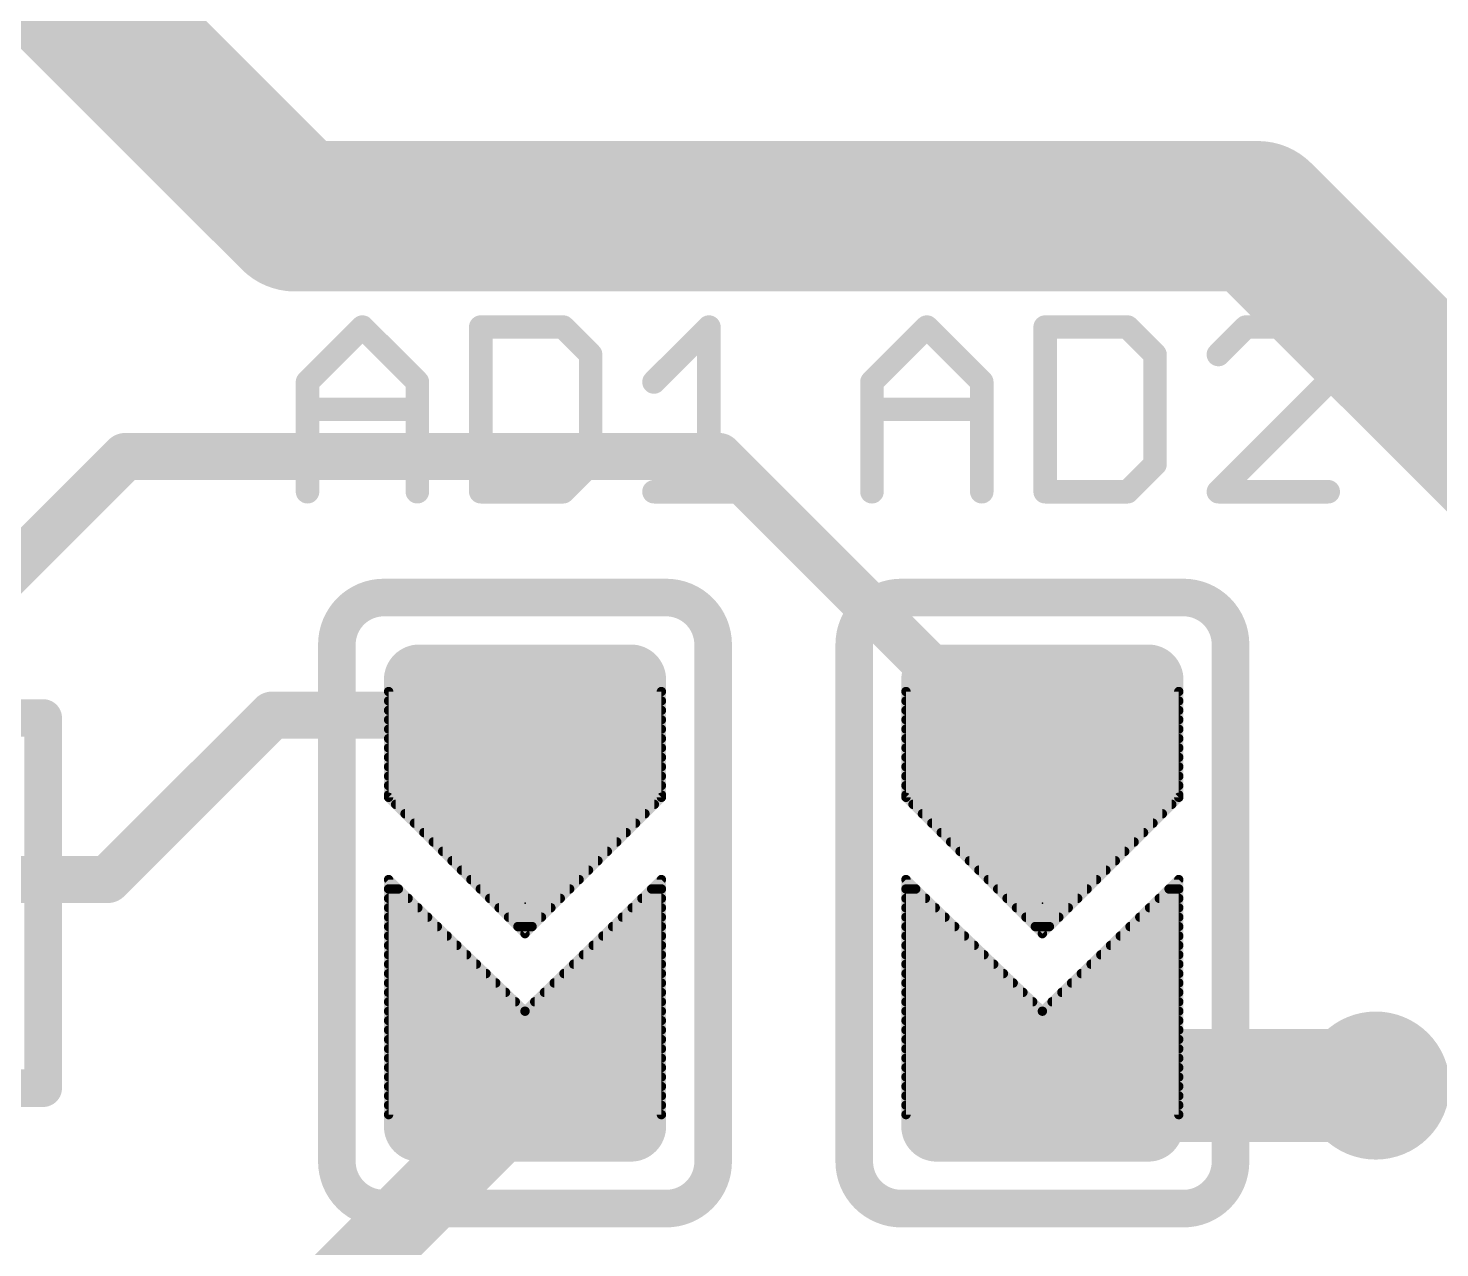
# Model space of a CAD drawing. Extents: x -21 to 68.1, y -13.1 to 62.4.
# Drawn here: x 36.91 to 44.53, y 5.38 to 11.97 of the extents above; entities that cross this region are included whole.
import ezdxf

# ---------------------------------------------------------------- set-up
doc = ezdxf.new("R2010")
doc.units = 0
for name, color, linetype in [('1', 12, 'CONTINUOUS'), ('18', 110, 'CONTINUOUS'), ('21', 53, 'CONTINUOUS'), ('23', 53, 'CONTINUOUS'), ('51', 253, 'CONTINUOUS')]:
    doc.layers.add(name, color=color, linetype=linetype)

# ---------------------------------------------------------------- blocks, each defined once
blk = doc.blocks.new('RECT121920X243840R50')
at = {"const_width": 0.1905}
blk.add_lwpolyline([(0.2858, -0.5715), (0.2858, 0.5715, 0.4142), (0.1905, 0.6668), (-0.1905, 0.6668, 0.4142), (-0.2858, 0.5715), (-0.2858, -0.5715, 0.4142), (-0.1905, -0.6668), (0.1905, -0.6668, 0.4142)], format="xyb", close=True, dxfattribs=at)
blk.add_solid([(-0.2159, -0.5969), (0.2159, -0.5969), (-0.2159, 0.5969), (0.2159, 0.5969)])
blk = doc.blocks.new('ROUNDV')
at = {"const_width": 0.5}
blk.add_lwpolyline([(0, -0.25, 1), (0, 0.25, 1), (0, -0.25)], format="xyb", dxfattribs=at)

msp = doc.modelspace()

# ---------------------------------------------------------------- linework, layer by layer
at = {"layer": '1'}
for points, const_width in [([(35.8, 13.5), (38.35, 10.95)], 0.8128), ([(38.35, 10.95), (43.55, 10.95)], 0.8128), ([(45.5, 9), (43.55, 10.95)], 0.8128), ([(36.29, 8.509), (37.433, 9.652)], 0.254), ([(37.433, 9.652), (40.64, 9.652)], 0.254), ([(40.64, 9.652), (42.037, 8.255)], 0.254), ([(38.8554, 7.8105), (38.8554, 8.382)], 0.0508), ([(38.8554, 8.382), (40.3286, 8.382)], 0.0508), ([(40.3286, 8.382), (40.3286, 7.8105)], 0.0508), ([(41.6494, 7.8105), (41.6494, 8.382)], 0.0508), ([(41.6494, 8.382), (43.1226, 8.382)], 0.0508), ([(43.1226, 8.382), (43.1226, 7.8105)], 0.0508), ([(37.338, 7.366), (38.227, 8.255)], 0.254), ([(38.227, 8.255), (39.592, 8.255)], 0.254), ([(38.8554, 8.3312), (40.3286, 8.3312)], 0.0508), ([(41.6494, 8.3312), (43.1226, 8.3312)], 0.0508), ([(42.037, 8.255), (42.386, 8.255)], 0.254), ([(38.8554, 8.2804), (40.3286, 8.2804)], 0.0508), ([(38.8554, 8.2296), (40.3286, 8.2296)], 0.0508), ([(41.6494, 8.2804), (43.1226, 8.2804)], 0.0508), ([(41.6494, 8.2296), (43.1226, 8.2296)], 0.0508), ([(38.8554, 8.1788), (40.3286, 8.1788)], 0.0508), ([(41.6494, 8.1788), (43.1226, 8.1788)], 0.0508), ([(38.8554, 8.128), (40.3286, 8.128)], 0.0508), ([(38.8554, 8.0772), (40.3286, 8.0772)], 0.0508), ([(41.6494, 8.128), (43.1226, 8.128)], 0.0508), ([(41.6494, 8.0772), (43.1226, 8.0772)], 0.0508), ([(38.8554, 8.0264), (40.3286, 8.0264)], 0.0508), ([(41.6494, 8.0264), (43.1226, 8.0264)], 0.0508), ([(38.8554, 7.9756), (40.3286, 7.9756)], 0.0508), ([(38.8554, 7.9248), (40.3286, 7.9248)], 0.0508), ([(41.6494, 7.9756), (43.1226, 7.9756)], 0.0508), ([(41.6494, 7.9248), (43.1226, 7.9248)], 0.0508), ([(38.8554, 7.874), (40.3286, 7.874)], 0.0508), ([(41.6494, 7.874), (43.1226, 7.874)], 0.0508), ([(38.8554, 7.8232), (40.3286, 7.8232)], 0.0508), ([(39.592, 7.0739), (38.8554, 7.8105)], 0.0508), ([(38.8935, 7.7724), (40.2905, 7.7724)], 0.0508), ([(40.3286, 7.8105), (39.592, 7.0739)], 0.0508), ([(41.6494, 7.8232), (43.1226, 7.8232)], 0.0508), ([(42.386, 7.0739), (41.6494, 7.8105)], 0.0508), ([(41.6875, 7.7724), (43.0845, 7.7724)], 0.0508), ([(43.1226, 7.8105), (42.386, 7.0739)], 0.0508), ([(38.9443, 7.7216), (40.2397, 7.7216)], 0.0508), ([(41.7383, 7.7216), (43.0337, 7.7216)], 0.0508), ([(38.9951, 7.6708), (40.1889, 7.6708)], 0.0508), ([(39.0459, 7.62), (40.1381, 7.62)], 0.0508), ([(41.7891, 7.6708), (42.9829, 7.6708)], 0.0508), ([(41.8399, 7.62), (42.9321, 7.62)], 0.0508), ([(39.0967, 7.5692), (40.0873, 7.5692)], 0.0508), ([(41.8907, 7.5692), (42.8813, 7.5692)], 0.0508), ([(35.655, 7.366), (37.338, 7.366)], 0.254), ([(39.1475, 7.5184), (40.0365, 7.5184)], 0.0508), ([(39.1983, 7.4676), (39.9857, 7.4676)], 0.0508), ([(41.9415, 7.5184), (42.8305, 7.5184)], 0.0508), ([(41.9923, 7.4676), (42.7797, 7.4676)], 0.0508), ([(39.2491, 7.4168), (39.9349, 7.4168)], 0.0508), ([(42.0431, 7.4168), (42.7289, 7.4168)], 0.0508), ([(39.592, 6.6548), (38.8554, 7.366)], 0.0508), ([(38.8554, 7.366), (38.8554, 6.096)], 0.0508), ([(38.8554, 7.3152), (38.908, 7.3152)], 0.0508), ([(39.2999, 7.366), (39.8841, 7.366)], 0.0508), ([(39.3507, 7.3152), (39.8333, 7.3152)], 0.0508), ([(40.3286, 7.366), (39.592, 6.6548)], 0.0508), ([(40.276, 7.3152), (40.3286, 7.3152)], 0.0508), ([(40.3286, 6.096), (40.3286, 7.366)], 0.0508), ([(42.386, 6.6548), (41.6494, 7.366)], 0.0508), ([(41.6494, 7.366), (41.6494, 6.096)], 0.0508), ([(41.6494, 7.3152), (41.702, 7.3152)], 0.0508), ([(42.0939, 7.366), (42.6781, 7.366)], 0.0508), ([(42.1447, 7.3152), (42.6273, 7.3152)], 0.0508), ([(43.1226, 7.366), (42.386, 6.6548)], 0.0508), ([(43.07, 7.3152), (43.1226, 7.3152)], 0.0508), ([(43.1226, 6.096), (43.1226, 7.366)], 0.0508), ([(38.8554, 7.2644), (38.9606, 7.2644)], 0.0508), ([(39.4015, 7.2644), (39.7825, 7.2644)], 0.0508), ([(40.2234, 7.2644), (40.3286, 7.2644)], 0.0508), ([(41.6494, 7.2644), (41.7546, 7.2644)], 0.0508), ([(42.1955, 7.2644), (42.5765, 7.2644)], 0.0508), ([(43.0174, 7.2644), (43.1226, 7.2644)], 0.0508), ([(38.8554, 7.2136), (39.0132, 7.2136)], 0.0508), ([(38.8554, 7.1628), (39.0659, 7.1628)], 0.0508), ([(39.4523, 7.2136), (39.7317, 7.2136)], 0.0508), ([(39.5031, 7.1628), (39.6809, 7.1628)], 0.0508), ([(40.1181, 7.1628), (40.3286, 7.1628)], 0.0508), ([(40.1708, 7.2136), (40.3286, 7.2136)], 0.0508), ([(41.6494, 7.2136), (41.8072, 7.2136)], 0.0508), ([(41.6494, 7.1628), (41.8599, 7.1628)], 0.0508), ([(42.2463, 7.2136), (42.5257, 7.2136)], 0.0508), ([(42.2971, 7.1628), (42.4749, 7.1628)], 0.0508), ([(42.9121, 7.1628), (43.1226, 7.1628)], 0.0508), ([(42.9648, 7.2136), (43.1226, 7.2136)], 0.0508), ([(38.8554, 7.112), (39.1185, 7.112)], 0.0508), ([(39.5539, 7.112), (39.6301, 7.112)], 0.0508), ([(40.0655, 7.112), (40.3286, 7.112)], 0.0508), ([(41.6494, 7.112), (41.9125, 7.112)], 0.0508), ([(42.3479, 7.112), (42.4241, 7.112)], 0.0508), ([(42.8595, 7.112), (43.1226, 7.112)], 0.0508), ([(38.8554, 7.0612), (39.1711, 7.0612)], 0.0508), ([(38.8554, 7.0104), (39.2237, 7.0104)], 0.0508), ([(39.9603, 7.0104), (40.3286, 7.0104)], 0.0508), ([(40.0129, 7.0612), (40.3286, 7.0612)], 0.0508), ([(41.6494, 7.0612), (41.9651, 7.0612)], 0.0508), ([(41.6494, 7.0104), (42.0177, 7.0104)], 0.0508), ([(42.7543, 7.0104), (43.1226, 7.0104)], 0.0508), ([(42.8069, 7.0612), (43.1226, 7.0612)], 0.0508), ([(38.8554, 6.9596), (39.2763, 6.9596)], 0.0508), ([(39.9077, 6.9596), (40.3286, 6.9596)], 0.0508), ([(41.6494, 6.9596), (42.0703, 6.9596)], 0.0508), ([(42.7017, 6.9596), (43.1226, 6.9596)], 0.0508), ([(38.8554, 6.9088), (39.3289, 6.9088)], 0.0508), ([(38.8554, 6.858), (39.3815, 6.858)], 0.0508), ([(39.8025, 6.858), (40.3286, 6.858)], 0.0508), ([(39.8551, 6.9088), (40.3286, 6.9088)], 0.0508), ([(41.6494, 6.9088), (42.1229, 6.9088)], 0.0508), ([(41.6494, 6.858), (42.1755, 6.858)], 0.0508), ([(42.5965, 6.858), (43.1226, 6.858)], 0.0508), ([(42.6491, 6.9088), (43.1226, 6.9088)], 0.0508), ([(38.8554, 6.8072), (39.4342, 6.8072)], 0.0508), ([(39.7498, 6.8072), (40.3286, 6.8072)], 0.0508), ([(41.6494, 6.8072), (42.2282, 6.8072)], 0.0508), ([(42.5438, 6.8072), (43.1226, 6.8072)], 0.0508), ([(38.8554, 6.7564), (39.4868, 6.7564)], 0.0508), ([(38.8554, 6.7056), (39.5394, 6.7056)], 0.0508), ([(39.6446, 6.7056), (40.3286, 6.7056)], 0.0508), ([(39.6972, 6.7564), (40.3286, 6.7564)], 0.0508), ([(41.6494, 6.7564), (42.2808, 6.7564)], 0.0508), ([(41.6494, 6.7056), (42.3334, 6.7056)], 0.0508), ([(42.4386, 6.7056), (43.1226, 6.7056)], 0.0508), ([(42.4912, 6.7564), (43.1226, 6.7564)], 0.0508), ([(38.8554, 6.6548), (39.592, 6.6548)], 0.0508), ([(39.592, 6.6548), (40.3286, 6.6548)], 0.0508), ([(41.6494, 6.6548), (42.386, 6.6548)], 0.0508), ([(42.386, 6.6548), (43.1226, 6.6548)], 0.0508), ([(38.8554, 6.604), (40.3286, 6.604)], 0.0508), ([(38.8554, 6.5532), (40.3286, 6.5532)], 0.0508), ([(41.6494, 6.604), (43.1226, 6.604)], 0.0508), ([(41.6494, 6.5532), (43.1226, 6.5532)], 0.0508), ([(42.416, 6.253), (42.386, 6.223)], 0.6096), ([(44.186, 6.253), (42.416, 6.253)], 0.6096), ([(38.8554, 6.5024), (40.3286, 6.5024)], 0.0508), ([(41.6494, 6.5024), (43.1226, 6.5024)], 0.0508), ([(38.8554, 6.4516), (40.3286, 6.4516)], 0.0508), ([(38.8554, 6.4008), (40.3286, 6.4008)], 0.0508), ([(39.592, 6.223), (39.592, 6.185)], 0.4064), ([(41.6494, 6.4516), (43.1226, 6.4516)], 0.0508), ([(41.6494, 6.4008), (43.1226, 6.4008)], 0.0508), ([(39.592, 6.185), (38.26, 4.853)], 0.4064), ([(38.8554, 6.35), (40.3286, 6.35)], 0.0508), ([(41.6494, 6.35), (43.1226, 6.35)], 0.0508), ([(38.8554, 6.2992), (40.3286, 6.2992)], 0.0508), ([(38.8554, 6.2484), (40.3286, 6.2484)], 0.0508), ([(41.6494, 6.2992), (43.1226, 6.2992)], 0.0508), ([(41.6494, 6.2484), (43.1226, 6.2484)], 0.0508), ([(38.8554, 6.1976), (40.3286, 6.1976)], 0.0508), ([(41.6494, 6.1976), (43.1226, 6.1976)], 0.0508), ([(38.8554, 6.1468), (40.3286, 6.1468)], 0.0508), ([(38.8554, 6.096), (40.3286, 6.096)], 0.0508), ([(38.8554, 6.096), (40.3286, 6.096)], 0.0508), ([(41.6494, 6.1468), (43.1226, 6.1468)], 0.0508), ([(41.6494, 6.096), (43.1226, 6.096)], 0.0508), ([(41.6494, 6.096), (43.1226, 6.096)], 0.0508)]:
    msp.add_lwpolyline(points, dxfattribs=dict(at, const_width=const_width))
for points, const_width in [([(38.35, 11.1532, 1), (38.35, 10.7468)], 0.4064), ([(38.2063, 10.8063, 1), (38.4937, 11.0937)], 0.4064), ([(43.6937, 11.0937, 1), (43.4063, 10.8063)], 0.4064), ([(43.55, 10.7468, 1), (43.55, 11.1532)], 0.4064), ([(37.433, 9.7155, 1), (37.433, 9.5885)], 0.127), ([(37.4779, 9.6071, 1), (37.3881, 9.6969)], 0.127), ([(40.6849, 9.6969, 1), (40.5951, 9.6071)], 0.127), ([(40.64, 9.5885, 1), (40.64, 9.7155)], 0.127), ([(38.8681, 8.382, 1), (38.8427, 8.382)], 0.0254), ([(38.8554, 8.3947, 1), (38.8554, 8.3693)], 0.0254), ([(40.3413, 8.382, 1), (40.3159, 8.382)], 0.0254), ([(40.3286, 8.3693, 1), (40.3286, 8.3947)], 0.0254), ([(41.6621, 8.382, 1), (41.6367, 8.382)], 0.0254), ([(41.6494, 8.3947, 1), (41.6494, 8.3693)], 0.0254), ([(43.1353, 8.382, 1), (43.1099, 8.382)], 0.0254), ([(43.1226, 8.3693, 1), (43.1226, 8.3947)], 0.0254), ([(38.227, 8.3185, 1), (38.227, 8.1915)], 0.127), ([(38.2719, 8.2101, 1), (38.1821, 8.2999)], 0.127), ([(38.8554, 8.3439, 1), (38.8554, 8.3185)], 0.0254), ([(39.592, 8.1915, 1), (39.592, 8.3185)], 0.127), ([(40.3286, 8.3185, 1), (40.3286, 8.3439)], 0.0254), ([(41.6494, 8.3439, 1), (41.6494, 8.3185)], 0.0254), ([(42.037, 8.3185, 1), (42.037, 8.1915)], 0.127), ([(41.9921, 8.2101, 1), (42.0819, 8.2999)], 0.127), ([(42.386, 8.1915, 1), (42.386, 8.3185)], 0.127), ([(43.1226, 8.3185, 1), (43.1226, 8.3439)], 0.0254), ([(38.8554, 8.2931, 1), (38.8554, 8.2677)], 0.0254), ([(38.8554, 8.2423, 1), (38.8554, 8.2169)], 0.0254), ([(40.3286, 8.2677, 1), (40.3286, 8.2931)], 0.0254), ([(40.3286, 8.2169, 1), (40.3286, 8.2423)], 0.0254), ([(41.6494, 8.2931, 1), (41.6494, 8.2677)], 0.0254), ([(41.6494, 8.2423, 1), (41.6494, 8.2169)], 0.0254), ([(43.1226, 8.2677, 1), (43.1226, 8.2931)], 0.0254), ([(43.1226, 8.2169, 1), (43.1226, 8.2423)], 0.0254), ([(38.8554, 8.1915, 1), (38.8554, 8.1661)], 0.0254), ([(40.3286, 8.1661, 1), (40.3286, 8.1915)], 0.0254), ([(41.6494, 8.1915, 1), (41.6494, 8.1661)], 0.0254), ([(43.1226, 8.1661, 1), (43.1226, 8.1915)], 0.0254), ([(38.8554, 8.1407, 1), (38.8554, 8.1153)], 0.0254), ([(38.8554, 8.0899, 1), (38.8554, 8.0645)], 0.0254), ([(40.3286, 8.1153, 1), (40.3286, 8.1407)], 0.0254), ([(40.3286, 8.0645, 1), (40.3286, 8.0899)], 0.0254), ([(41.6494, 8.1407, 1), (41.6494, 8.1153)], 0.0254), ([(41.6494, 8.0899, 1), (41.6494, 8.0645)], 0.0254), ([(43.1226, 8.1153, 1), (43.1226, 8.1407)], 0.0254), ([(43.1226, 8.0645, 1), (43.1226, 8.0899)], 0.0254), ([(38.8554, 8.0391, 1), (38.8554, 8.0137)], 0.0254), ([(40.3286, 8.0137, 1), (40.3286, 8.0391)], 0.0254), ([(41.6494, 8.0391, 1), (41.6494, 8.0137)], 0.0254), ([(43.1226, 8.0137, 1), (43.1226, 8.0391)], 0.0254), ([(38.8554, 7.9883, 1), (38.8554, 7.9629)], 0.0254), ([(38.8554, 7.9375, 1), (38.8554, 7.9121)], 0.0254), ([(40.3286, 7.9629, 1), (40.3286, 7.9883)], 0.0254), ([(40.3286, 7.9121, 1), (40.3286, 7.9375)], 0.0254), ([(41.6494, 7.9883, 1), (41.6494, 7.9629)], 0.0254), ([(41.6494, 7.9375, 1), (41.6494, 7.9121)], 0.0254), ([(43.1226, 7.9629, 1), (43.1226, 7.9883)], 0.0254), ([(43.1226, 7.9121, 1), (43.1226, 7.9375)], 0.0254), ([(38.8554, 7.8867, 1), (38.8554, 7.8613)], 0.0254), ([(40.3286, 7.8613, 1), (40.3286, 7.8867)], 0.0254), ([(41.6494, 7.8867, 1), (41.6494, 7.8613)], 0.0254), ([(43.1226, 7.8613, 1), (43.1226, 7.8867)], 0.0254), ([(38.8554, 7.8359, 1), (38.8554, 7.8105)], 0.0254), ([(38.8644, 7.8195, 1), (38.8464, 7.8015)], 0.0254), ([(38.8427, 7.8105, 1), (38.8681, 7.8105)], 0.0254), ([(38.8935, 7.7851, 1), (38.8935, 7.7597)], 0.0254), ([(40.2905, 7.7597, 1), (40.2905, 7.7851)], 0.0254), ([(40.3159, 7.8105, 1), (40.3413, 7.8105)], 0.0254), ([(40.3376, 7.8015, 1), (40.3196, 7.8195)], 0.0254), ([(40.3286, 7.8105, 1), (40.3286, 7.8359)], 0.0254), ([(41.6494, 7.8359, 1), (41.6494, 7.8105)], 0.0254), ([(41.6584, 7.8195, 1), (41.6404, 7.8015)], 0.0254), ([(41.6367, 7.8105, 1), (41.6621, 7.8105)], 0.0254), ([(41.6875, 7.7851, 1), (41.6875, 7.7597)], 0.0254), ([(43.0845, 7.7597, 1), (43.0845, 7.7851)], 0.0254), ([(43.1099, 7.8105, 1), (43.1353, 7.8105)], 0.0254), ([(43.1316, 7.8015, 1), (43.1136, 7.8195)], 0.0254), ([(43.1226, 7.8105, 1), (43.1226, 7.8359)], 0.0254), ([(38.9443, 7.7343, 1), (38.9443, 7.7089)], 0.0254), ([(40.2397, 7.7089, 1), (40.2397, 7.7343)], 0.0254), ([(41.7383, 7.7343, 1), (41.7383, 7.7089)], 0.0254), ([(43.0337, 7.7089, 1), (43.0337, 7.7343)], 0.0254), ([(38.9951, 7.6835, 1), (38.9951, 7.6581)], 0.0254), ([(39.0459, 7.6327, 1), (39.0459, 7.6073)], 0.0254), ([(40.1381, 7.6073, 1), (40.1381, 7.6327)], 0.0254), ([(40.1889, 7.6581, 1), (40.1889, 7.6835)], 0.0254), ([(41.7891, 7.6835, 1), (41.7891, 7.6581)], 0.0254), ([(41.8399, 7.6327, 1), (41.8399, 7.6073)], 0.0254), ([(42.9321, 7.6073, 1), (42.9321, 7.6327)], 0.0254), ([(42.9829, 7.6581, 1), (42.9829, 7.6835)], 0.0254), ([(39.0967, 7.5819, 1), (39.0967, 7.5565)], 0.0254), ([(40.0873, 7.5565, 1), (40.0873, 7.5819)], 0.0254), ([(41.8907, 7.5819, 1), (41.8907, 7.5565)], 0.0254), ([(42.8813, 7.5565, 1), (42.8813, 7.5819)], 0.0254), ([(37.2931, 7.4109, 1), (37.3829, 7.3211)], 0.127), ([(37.338, 7.3025, 1), (37.338, 7.4295)], 0.127), ([(39.1475, 7.5311, 1), (39.1475, 7.5057)], 0.0254), ([(39.1983, 7.4803, 1), (39.1983, 7.4549)], 0.0254), ([(39.9857, 7.4549, 1), (39.9857, 7.4803)], 0.0254), ([(40.0365, 7.5057, 1), (40.0365, 7.5311)], 0.0254), ([(41.9415, 7.5311, 1), (41.9415, 7.5057)], 0.0254), ([(41.9923, 7.4803, 1), (41.9923, 7.4549)], 0.0254), ([(42.7797, 7.4549, 1), (42.7797, 7.4803)], 0.0254), ([(42.8305, 7.5057, 1), (42.8305, 7.5311)], 0.0254), ([(39.2491, 7.4295, 1), (39.2491, 7.4041)], 0.0254), ([(39.9349, 7.4041, 1), (39.9349, 7.4295)], 0.0254), ([(42.0431, 7.4295, 1), (42.0431, 7.4041)], 0.0254), ([(42.7289, 7.4041, 1), (42.7289, 7.4295)], 0.0254), ([(38.8642, 7.3751, 1), (38.8466, 7.3569)], 0.0254), ([(38.8681, 7.366, 1), (38.8427, 7.366)], 0.0254), ([(38.8554, 7.3279, 1), (38.8554, 7.3025)], 0.0254), ([(38.908, 7.3025, 1), (38.908, 7.3279)], 0.0254), ([(39.2999, 7.3787, 1), (39.2999, 7.3533)], 0.0254), ([(39.3507, 7.3279, 1), (39.3507, 7.3025)], 0.0254), ([(39.8333, 7.3025, 1), (39.8333, 7.3279)], 0.0254), ([(39.8841, 7.3533, 1), (39.8841, 7.3787)], 0.0254), ([(40.276, 7.3279, 1), (40.276, 7.3025)], 0.0254), ([(40.3413, 7.366, 1), (40.3159, 7.366)], 0.0254), ([(40.3374, 7.3569, 1), (40.3198, 7.3751)], 0.0254), ([(40.3286, 7.3025, 1), (40.3286, 7.3279)], 0.0254), ([(41.6582, 7.3751, 1), (41.6406, 7.3569)], 0.0254), ([(41.6621, 7.366, 1), (41.6367, 7.366)], 0.0254), ([(41.6494, 7.3279, 1), (41.6494, 7.3025)], 0.0254), ([(41.702, 7.3025, 1), (41.702, 7.3279)], 0.0254), ([(42.0939, 7.3787, 1), (42.0939, 7.3533)], 0.0254), ([(42.1447, 7.3279, 1), (42.1447, 7.3025)], 0.0254), ([(42.6273, 7.3025, 1), (42.6273, 7.3279)], 0.0254), ([(42.6781, 7.3533, 1), (42.6781, 7.3787)], 0.0254), ([(43.07, 7.3279, 1), (43.07, 7.3025)], 0.0254), ([(43.1353, 7.366, 1), (43.1099, 7.366)], 0.0254), ([(43.1314, 7.3569, 1), (43.1138, 7.3751)], 0.0254), ([(43.1226, 7.3025, 1), (43.1226, 7.3279)], 0.0254), ([(38.8554, 7.2771, 1), (38.8554, 7.2517)], 0.0254), ([(38.9606, 7.2517, 1), (38.9606, 7.2771)], 0.0254), ([(39.4015, 7.2771, 1), (39.4015, 7.2517)], 0.0254), ([(39.7825, 7.2517, 1), (39.7825, 7.2771)], 0.0254), ([(40.2234, 7.2771, 1), (40.2234, 7.2517)], 0.0254), ([(40.3286, 7.2517, 1), (40.3286, 7.2771)], 0.0254), ([(41.6494, 7.2771, 1), (41.6494, 7.2517)], 0.0254), ([(41.7546, 7.2517, 1), (41.7546, 7.2771)], 0.0254), ([(42.1955, 7.2771, 1), (42.1955, 7.2517)], 0.0254), ([(42.5765, 7.2517, 1), (42.5765, 7.2771)], 0.0254), ([(43.0174, 7.2771, 1), (43.0174, 7.2517)], 0.0254), ([(43.1226, 7.2517, 1), (43.1226, 7.2771)], 0.0254), ([(38.8554, 7.2263, 1), (38.8554, 7.2009)], 0.0254), ([(38.8554, 7.1755, 1), (38.8554, 7.1501)], 0.0254), ([(39.0132, 7.2009, 1), (39.0132, 7.2263)], 0.0254), ([(39.0659, 7.1501, 1), (39.0659, 7.1755)], 0.0254), ([(39.4523, 7.2263, 1), (39.4523, 7.2009)], 0.0254), ([(39.5031, 7.1755, 1), (39.5031, 7.1501)], 0.0254), ([(39.6809, 7.1501, 1), (39.6809, 7.1755)], 0.0254), ([(39.7317, 7.2009, 1), (39.7317, 7.2263)], 0.0254), ([(40.1181, 7.1755, 1), (40.1181, 7.1501)], 0.0254), ([(40.1708, 7.2263, 1), (40.1708, 7.2009)], 0.0254), ([(40.3286, 7.2009, 1), (40.3286, 7.2263)], 0.0254), ([(40.3286, 7.1501, 1), (40.3286, 7.1755)], 0.0254), ([(41.6494, 7.2263, 1), (41.6494, 7.2009)], 0.0254), ([(41.6494, 7.1755, 1), (41.6494, 7.1501)], 0.0254), ([(41.8072, 7.2009, 1), (41.8072, 7.2263)], 0.0254), ([(41.8599, 7.1501, 1), (41.8599, 7.1755)], 0.0254), ([(42.2463, 7.2263, 1), (42.2463, 7.2009)], 0.0254), ([(42.2971, 7.1755, 1), (42.2971, 7.1501)], 0.0254), ([(42.4749, 7.1501, 1), (42.4749, 7.1755)], 0.0254), ([(42.5257, 7.2009, 1), (42.5257, 7.2263)], 0.0254), ([(42.9121, 7.1755, 1), (42.9121, 7.1501)], 0.0254), ([(42.9648, 7.2263, 1), (42.9648, 7.2009)], 0.0254), ([(43.1226, 7.2009, 1), (43.1226, 7.2263)], 0.0254), ([(43.1226, 7.1501, 1), (43.1226, 7.1755)], 0.0254), ([(38.8554, 7.1247, 1), (38.8554, 7.0993)], 0.0254), ([(39.1185, 7.0993, 1), (39.1185, 7.1247)], 0.0254), ([(39.5539, 7.1247, 1), (39.5539, 7.0993)], 0.0254), ([(39.583, 7.0829, 1), (39.601, 7.0649)], 0.0254), ([(39.583, 7.0649, 1), (39.601, 7.0829)], 0.0254), ([(39.6301, 7.0993, 1), (39.6301, 7.1247)], 0.0254), ([(40.0655, 7.1247, 1), (40.0655, 7.0993)], 0.0254), ([(40.3286, 7.0993, 1), (40.3286, 7.1247)], 0.0254), ([(41.6494, 7.1247, 1), (41.6494, 7.0993)], 0.0254), ([(41.9125, 7.0993, 1), (41.9125, 7.1247)], 0.0254), ([(42.3479, 7.1247, 1), (42.3479, 7.0993)], 0.0254), ([(42.377, 7.0829, 1), (42.395, 7.0649)], 0.0254), ([(42.377, 7.0649, 1), (42.395, 7.0829)], 0.0254), ([(42.4241, 7.0993, 1), (42.4241, 7.1247)], 0.0254), ([(42.8595, 7.1247, 1), (42.8595, 7.0993)], 0.0254), ([(43.1226, 7.0993, 1), (43.1226, 7.1247)], 0.0254), ([(38.8554, 7.0739, 1), (38.8554, 7.0485)], 0.0254), ([(38.8554, 7.0231, 1), (38.8554, 6.9977)], 0.0254), ([(39.1711, 7.0485, 1), (39.1711, 7.0739)], 0.0254), ([(39.2237, 6.9977, 1), (39.2237, 7.0231)], 0.0254), ([(39.9603, 7.0231, 1), (39.9603, 6.9977)], 0.0254), ([(40.0129, 7.0739, 1), (40.0129, 7.0485)], 0.0254), ([(40.3286, 7.0485, 1), (40.3286, 7.0739)], 0.0254), ([(40.3286, 6.9977, 1), (40.3286, 7.0231)], 0.0254), ([(41.6494, 7.0739, 1), (41.6494, 7.0485)], 0.0254), ([(41.6494, 7.0231, 1), (41.6494, 6.9977)], 0.0254), ([(41.9651, 7.0485, 1), (41.9651, 7.0739)], 0.0254), ([(42.0177, 6.9977, 1), (42.0177, 7.0231)], 0.0254), ([(42.7543, 7.0231, 1), (42.7543, 6.9977)], 0.0254), ([(42.8069, 7.0739, 1), (42.8069, 7.0485)], 0.0254), ([(43.1226, 7.0485, 1), (43.1226, 7.0739)], 0.0254), ([(43.1226, 6.9977, 1), (43.1226, 7.0231)], 0.0254), ([(38.8554, 6.9723, 1), (38.8554, 6.9469)], 0.0254), ([(39.2763, 6.9469, 1), (39.2763, 6.9723)], 0.0254), ([(39.9077, 6.9723, 1), (39.9077, 6.9469)], 0.0254), ([(40.3286, 6.9469, 1), (40.3286, 6.9723)], 0.0254), ([(41.6494, 6.9723, 1), (41.6494, 6.9469)], 0.0254), ([(42.0703, 6.9469, 1), (42.0703, 6.9723)], 0.0254), ([(42.7017, 6.9723, 1), (42.7017, 6.9469)], 0.0254), ([(43.1226, 6.9469, 1), (43.1226, 6.9723)], 0.0254), ([(38.8554, 6.9215, 1), (38.8554, 6.8961)], 0.0254), ([(38.8554, 6.8707, 1), (38.8554, 6.8453)], 0.0254), ([(39.3289, 6.8961, 1), (39.3289, 6.9215)], 0.0254), ([(39.3815, 6.8453, 1), (39.3815, 6.8707)], 0.0254), ([(39.8025, 6.8707, 1), (39.8025, 6.8453)], 0.0254), ([(39.8551, 6.9215, 1), (39.8551, 6.8961)], 0.0254), ([(40.3286, 6.8961, 1), (40.3286, 6.9215)], 0.0254), ([(40.3286, 6.8453, 1), (40.3286, 6.8707)], 0.0254), ([(41.6494, 6.9215, 1), (41.6494, 6.8961)], 0.0254), ([(41.6494, 6.8707, 1), (41.6494, 6.8453)], 0.0254), ([(42.1229, 6.8961, 1), (42.1229, 6.9215)], 0.0254), ([(42.1755, 6.8453, 1), (42.1755, 6.8707)], 0.0254), ([(42.5965, 6.8707, 1), (42.5965, 6.8453)], 0.0254), ([(42.6491, 6.9215, 1), (42.6491, 6.8961)], 0.0254), ([(43.1226, 6.8961, 1), (43.1226, 6.9215)], 0.0254), ([(43.1226, 6.8453, 1), (43.1226, 6.8707)], 0.0254), ([(38.8554, 6.8199, 1), (38.8554, 6.7945)], 0.0254), ([(39.4342, 6.7945, 1), (39.4342, 6.8199)], 0.0254), ([(39.7498, 6.8199, 1), (39.7498, 6.7945)], 0.0254), ([(40.3286, 6.7945, 1), (40.3286, 6.8199)], 0.0254), ([(41.6494, 6.8199, 1), (41.6494, 6.7945)], 0.0254), ([(42.2282, 6.7945, 1), (42.2282, 6.8199)], 0.0254), ([(42.5438, 6.8199, 1), (42.5438, 6.7945)], 0.0254), ([(43.1226, 6.7945, 1), (43.1226, 6.8199)], 0.0254), ([(38.8554, 6.7691, 1), (38.8554, 6.7437)], 0.0254), ([(38.8554, 6.7183, 1), (38.8554, 6.6929)], 0.0254), ([(39.4868, 6.7437, 1), (39.4868, 6.7691)], 0.0254), ([(39.5394, 6.6929, 1), (39.5394, 6.7183)], 0.0254), ([(39.6446, 6.7183, 1), (39.6446, 6.6929)], 0.0254), ([(39.6972, 6.7691, 1), (39.6972, 6.7437)], 0.0254), ([(40.3286, 6.7437, 1), (40.3286, 6.7691)], 0.0254), ([(40.3286, 6.6929, 1), (40.3286, 6.7183)], 0.0254), ([(41.6494, 6.7691, 1), (41.6494, 6.7437)], 0.0254), ([(41.6494, 6.7183, 1), (41.6494, 6.6929)], 0.0254), ([(42.2808, 6.7437, 1), (42.2808, 6.7691)], 0.0254), ([(42.3334, 6.6929, 1), (42.3334, 6.7183)], 0.0254), ([(42.4386, 6.7183, 1), (42.4386, 6.6929)], 0.0254), ([(42.4912, 6.7691, 1), (42.4912, 6.7437)], 0.0254), ([(43.1226, 6.7437, 1), (43.1226, 6.7691)], 0.0254), ([(43.1226, 6.6929, 1), (43.1226, 6.7183)], 0.0254), ([(38.8554, 6.6675, 1), (38.8554, 6.6421)], 0.0254), ([(39.592, 6.6675, 1), (39.592, 6.6421)], 0.0254), ([(39.5832, 6.6639, 1), (39.6008, 6.6457)], 0.0254), ([(39.5832, 6.6457, 1), (39.6008, 6.6639)], 0.0254), ([(39.592, 6.6421, 1), (39.592, 6.6675)], 0.0254), ([(40.3286, 6.6421, 1), (40.3286, 6.6675)], 0.0254), ([(41.6494, 6.6675, 1), (41.6494, 6.6421)], 0.0254), ([(42.386, 6.6675, 1), (42.386, 6.6421)], 0.0254), ([(42.3772, 6.6639, 1), (42.3948, 6.6457)], 0.0254), ([(42.3772, 6.6457, 1), (42.3948, 6.6639)], 0.0254), ([(42.386, 6.6421, 1), (42.386, 6.6675)], 0.0254), ([(43.1226, 6.6421, 1), (43.1226, 6.6675)], 0.0254), ([(38.8554, 6.6167, 1), (38.8554, 6.5913)], 0.0254), ([(38.8554, 6.5659, 1), (38.8554, 6.5405)], 0.0254), ([(40.3286, 6.5913, 1), (40.3286, 6.6167)], 0.0254), ([(40.3286, 6.5405, 1), (40.3286, 6.5659)], 0.0254), ([(41.6494, 6.6167, 1), (41.6494, 6.5913)], 0.0254), ([(41.6494, 6.5659, 1), (41.6494, 6.5405)], 0.0254), ([(42.416, 6.4054, 1), (42.416, 6.1006)], 0.3048), ([(42.5238, 6.1452, 1), (42.3082, 6.3608)], 0.3048), ([(43.1226, 6.5913, 1), (43.1226, 6.6167)], 0.0254), ([(43.1226, 6.5405, 1), (43.1226, 6.5659)], 0.0254), ([(44.186, 6.1006, 1), (44.186, 6.4054)], 0.3048), ([(38.8554, 6.5151, 1), (38.8554, 6.4897)], 0.0254), ([(40.3286, 6.4897, 1), (40.3286, 6.5151)], 0.0254), ([(41.6494, 6.5151, 1), (41.6494, 6.4897)], 0.0254), ([(42.2782, 6.3308, 1), (42.4938, 6.1152)], 0.3048), ([(43.1226, 6.4897, 1), (43.1226, 6.5151)], 0.0254), ([(38.8554, 6.4643, 1), (38.8554, 6.4389)], 0.0254), ([(38.8554, 6.4135, 1), (38.8554, 6.3881)], 0.0254), ([(39.6936, 6.223, 1), (39.4904, 6.223)], 0.2032), ([(40.3286, 6.4389, 1), (40.3286, 6.4643)], 0.0254), ([(40.3286, 6.3881, 1), (40.3286, 6.4135)], 0.0254), ([(41.6494, 6.4643, 1), (41.6494, 6.4389)], 0.0254), ([(41.6494, 6.4135, 1), (41.6494, 6.3881)], 0.0254), ([(43.1226, 6.4389, 1), (43.1226, 6.4643)], 0.0254), ([(43.1226, 6.3881, 1), (43.1226, 6.4135)], 0.0254), ([(38.8554, 6.3627, 1), (38.8554, 6.3373)], 0.0254), ([(39.6638, 6.1132, 1), (39.5202, 6.2568)], 0.2032), ([(40.3286, 6.3373, 1), (40.3286, 6.3627)], 0.0254), ([(41.6494, 6.3627, 1), (41.6494, 6.3373)], 0.0254), ([(43.1226, 6.3373, 1), (43.1226, 6.3627)], 0.0254), ([(38.8554, 6.3119, 1), (38.8554, 6.2865)], 0.0254), ([(38.8554, 6.2611, 1), (38.8554, 6.2357)], 0.0254), ([(39.4904, 6.185, 1), (39.6936, 6.185)], 0.2032), ([(40.3286, 6.2865, 1), (40.3286, 6.3119)], 0.0254), ([(40.3286, 6.2357, 1), (40.3286, 6.2611)], 0.0254), ([(41.6494, 6.3119, 1), (41.6494, 6.2865)], 0.0254), ([(41.6494, 6.2611, 1), (41.6494, 6.2357)], 0.0254), ([(43.1226, 6.2865, 1), (43.1226, 6.3119)], 0.0254), ([(43.1226, 6.2357, 1), (43.1226, 6.2611)], 0.0254), ([(38.8554, 6.2103, 1), (38.8554, 6.1849)], 0.0254), ([(40.3286, 6.1849, 1), (40.3286, 6.2103)], 0.0254), ([(41.6494, 6.2103, 1), (41.6494, 6.1849)], 0.0254), ([(43.1226, 6.1849, 1), (43.1226, 6.2103)], 0.0254), ([(38.8554, 6.1595, 1), (38.8554, 6.1341)], 0.0254), ([(38.8554, 6.1087, 1), (38.8554, 6.0833)], 0.0254), ([(38.8554, 6.1087, 1), (38.8554, 6.0833)], 0.0254), ([(38.8427, 6.096, 1), (38.8681, 6.096)], 0.0254), ([(40.3159, 6.096, 1), (40.3413, 6.096)], 0.0254), ([(40.3286, 6.1341, 1), (40.3286, 6.1595)], 0.0254), ([(40.3286, 6.0833, 1), (40.3286, 6.1087)], 0.0254), ([(40.3286, 6.0833, 1), (40.3286, 6.1087)], 0.0254), ([(41.6494, 6.1595, 1), (41.6494, 6.1341)], 0.0254), ([(41.6494, 6.1087, 1), (41.6494, 6.0833)], 0.0254), ([(41.6494, 6.1087, 1), (41.6494, 6.0833)], 0.0254), ([(41.6367, 6.096, 1), (41.6621, 6.096)], 0.0254), ([(43.1099, 6.096, 1), (43.1353, 6.096)], 0.0254), ([(43.1226, 6.1341, 1), (43.1226, 6.1595)], 0.0254), ([(43.1226, 6.0833, 1), (43.1226, 6.1087)], 0.0254), ([(43.1226, 6.0833, 1), (43.1226, 6.1087)], 0.0254)]:
    msp.add_lwpolyline(points, format="xyb", dxfattribs=dict(at, const_width=const_width))
at = {"layer": '21'}
for points, const_width in [([(38.4175, 10.0547), (38.7141, 10.3513)], 0.127), ([(38.7141, 10.3513), (39.0107, 10.0547)], 0.127), ([(39.353, 10.3513), (39.353, 9.4615)], 0.127), ([(39.7979, 10.3513), (39.353, 10.3513)], 0.127), ([(39.9462, 10.203), (39.7979, 10.3513)], 0.127), ([(40.2885, 10.0547), (40.5851, 10.3513)], 0.127), ([(40.5851, 10.3513), (40.5851, 9.4615)], 0.127), ([(41.4655, 10.0547), (41.7621, 10.3513)], 0.127), ([(41.7621, 10.3513), (42.0587, 10.0547)], 0.127), ([(42.401, 10.3513), (42.401, 9.4615)], 0.127), ([(42.8459, 10.3513), (42.401, 10.3513)], 0.127), ([(42.9942, 10.203), (42.8459, 10.3513)], 0.127), ([(43.4848, 10.3513), (43.3365, 10.203)], 0.127), ([(43.7814, 10.3513), (43.4848, 10.3513)], 0.127), ([(43.9297, 10.203), (43.7814, 10.3513)], 0.127), ([(39.9462, 9.6098), (39.9462, 10.203)], 0.127), ([(42.9942, 9.6098), (42.9942, 10.203)], 0.127), ([(43.9297, 10.0547), (43.9297, 10.203)], 0.127), ([(38.4175, 9.4615), (38.4175, 10.0547)], 0.127), ([(39.0107, 10.0547), (39.0107, 9.4615)], 0.127), ([(41.4655, 9.4615), (41.4655, 10.0547)], 0.127), ([(42.0587, 10.0547), (42.0587, 9.4615)], 0.127), ([(43.3365, 9.4615), (43.9297, 10.0547)], 0.127), ([(38.4175, 9.9064), (39.0107, 9.9064)], 0.127), ([(41.4655, 9.9064), (42.0587, 9.9064)], 0.127), ([(39.7979, 9.4615), (39.9462, 9.6098)], 0.127), ([(42.8459, 9.4615), (42.9942, 9.6098)], 0.127), ([(39.353, 9.4615), (39.7979, 9.4615)], 0.127), ([(40.2885, 9.4615), (40.8817, 9.4615)], 0.127), ([(42.401, 9.4615), (42.8459, 9.4615)], 0.127), ([(43.9297, 9.4615), (43.3365, 9.4615)], 0.127), ([(38.83, 8.89), (40.354, 8.89)], 0.2032), ([(41.624, 8.89), (43.148, 8.89)], 0.2032), ([(38.576, 5.842), (38.576, 8.636)], 0.2032), ([(40.608, 8.636), (40.608, 5.842)], 0.2032), ([(41.37, 5.842), (41.37, 8.636)], 0.2032), ([(43.402, 8.636), (43.402, 5.842)], 0.2032), ([(36.99, 8.239), (36.99, 6.239)], 0.2032), ([(38.83, 5.588), (40.354, 5.588)], 0.2032), ([(41.624, 5.588), (43.148, 5.588)], 0.2032)]:
    msp.add_lwpolyline(points, dxfattribs=dict(at, const_width=const_width))
for points, const_width in [([(38.7365, 10.3737, 1), (38.6916, 10.3288)], 0.0635), ([(38.7365, 10.3288, 1), (38.6916, 10.3737)], 0.0635), ([(39.3848, 10.3513, 1), (39.3213, 10.3513)], 0.0635), ([(39.353, 10.383, 1), (39.353, 10.3195)], 0.0635), ([(39.8203, 10.3737, 1), (39.7754, 10.3288)], 0.0635), ([(39.7979, 10.3195, 1), (39.7979, 10.383)], 0.0635), ([(40.6169, 10.3513, 1), (40.5534, 10.3513)], 0.0635), ([(40.6076, 10.3288, 1), (40.5627, 10.3737)], 0.0635), ([(41.7845, 10.3737, 1), (41.7396, 10.3288)], 0.0635), ([(41.7845, 10.3288, 1), (41.7396, 10.3737)], 0.0635), ([(42.4328, 10.3513, 1), (42.3693, 10.3513)], 0.0635), ([(42.401, 10.383, 1), (42.401, 10.3195)], 0.0635), ([(42.8683, 10.3737, 1), (42.8234, 10.3288)], 0.0635), ([(42.8459, 10.3195, 1), (42.8459, 10.383)], 0.0635), ([(43.4848, 10.383, 1), (43.4848, 10.3195)], 0.0635), ([(43.5073, 10.3288, 1), (43.4624, 10.3737)], 0.0635), ([(43.8039, 10.3737, 1), (43.759, 10.3288)], 0.0635), ([(43.7814, 10.3195, 1), (43.7814, 10.383)], 0.0635), ([(39.9779, 10.203, 1), (39.9144, 10.203)], 0.0635), ([(39.9237, 10.1805, 1), (39.9686, 10.2254)], 0.0635), ([(43.0259, 10.203, 1), (42.9624, 10.203)], 0.0635), ([(42.9717, 10.1805, 1), (43.0166, 10.2254)], 0.0635), ([(43.3141, 10.2254, 1), (43.359, 10.1805)], 0.0635), ([(43.9615, 10.203, 1), (43.898, 10.203)], 0.0635), ([(43.9073, 10.1805, 1), (43.9522, 10.2254)], 0.0635), ([(38.395, 10.0771, 1), (38.44, 10.0322)], 0.0635), ([(38.4493, 10.0547, 1), (38.3858, 10.0547)], 0.0635), ([(39.0424, 10.0547, 1), (38.9789, 10.0547)], 0.0635), ([(38.9882, 10.0322, 1), (39.0331, 10.0771)], 0.0635), ([(40.2661, 10.0771, 1), (40.311, 10.0322)], 0.0635), ([(41.4973, 10.0547, 1), (41.4337, 10.0547)], 0.0635), ([(41.443, 10.0771, 1), (41.488, 10.0322)], 0.0635), ([(42.0904, 10.0547, 1), (42.0269, 10.0547)], 0.0635), ([(42.0362, 10.0322, 1), (42.0811, 10.0771)], 0.0635), ([(43.898, 10.0547, 1), (43.9615, 10.0547)], 0.0635), ([(43.9522, 10.0322, 1), (43.9073, 10.0771)], 0.0635), ([(38.4175, 9.9381, 1), (38.4175, 9.8746)], 0.0635), ([(39.0107, 9.8746, 1), (39.0107, 9.9381)], 0.0635), ([(41.4655, 9.9381, 1), (41.4655, 9.8746)], 0.0635), ([(42.0587, 9.8746, 1), (42.0587, 9.9381)], 0.0635), ([(39.9144, 9.6098, 1), (39.9779, 9.6098)], 0.0635), ([(39.9686, 9.5873, 1), (39.9237, 9.6322)], 0.0635), ([(42.9624, 9.6098, 1), (43.0259, 9.6098)], 0.0635), ([(43.0166, 9.5873, 1), (42.9717, 9.6322)], 0.0635), ([(38.3858, 9.4615, 1), (38.4493, 9.4615)], 0.0635), ([(38.9789, 9.4615, 1), (39.0424, 9.4615)], 0.0635), ([(39.353, 9.4933, 1), (39.353, 9.4298)], 0.0635), ([(39.3213, 9.4615, 1), (39.3848, 9.4615)], 0.0635), ([(39.7754, 9.484, 1), (39.8203, 9.439)], 0.0635), ([(39.7979, 9.4298, 1), (39.7979, 9.4933)], 0.0635), ([(40.2885, 9.4933, 1), (40.2885, 9.4298)], 0.0635), ([(40.5534, 9.4615, 1), (40.6169, 9.4615)], 0.0635), ([(40.8817, 9.4298, 1), (40.8817, 9.4933)], 0.0635), ([(41.4337, 9.4615, 1), (41.4973, 9.4615)], 0.0635), ([(42.0269, 9.4615, 1), (42.0904, 9.4615)], 0.0635), ([(42.401, 9.4933, 1), (42.401, 9.4298)], 0.0635), ([(42.3693, 9.4615, 1), (42.4328, 9.4615)], 0.0635), ([(42.8234, 9.484, 1), (42.8683, 9.439)], 0.0635), ([(42.8459, 9.4298, 1), (42.8459, 9.4933)], 0.0635), ([(43.3365, 9.4933, 1), (43.3365, 9.4298)], 0.0635), ([(43.3141, 9.484, 1), (43.359, 9.439)], 0.0635), ([(43.9297, 9.4298, 1), (43.9297, 9.4933)], 0.0635), ([(38.83, 8.89, 0.4142), (38.576, 8.636)], 0.2032), ([(38.83, 8.9408, 1), (38.83, 8.8392)], 0.1016), ([(38.83, 8.8392, 1), (38.83, 8.9408)], 0.1016), ([(40.608, 8.636, 0.4142), (40.354, 8.89)], 0.2032), ([(40.354, 8.9408, 1), (40.354, 8.8392)], 0.1016), ([(40.354, 8.8392, 1), (40.354, 8.9408)], 0.1016), ([(41.624, 8.89, 0.4142), (41.37, 8.636)], 0.2032), ([(41.624, 8.9408, 1), (41.624, 8.8392)], 0.1016), ([(41.624, 8.8392, 1), (41.624, 8.9408)], 0.1016), ([(43.402, 8.636, 0.4142), (43.148, 8.89)], 0.2032), ([(43.148, 8.9408, 1), (43.148, 8.8392)], 0.1016), ([(43.148, 8.8392, 1), (43.148, 8.9408)], 0.1016), ([(38.6268, 8.636, 1), (38.5252, 8.636)], 0.1016), ([(40.6588, 8.636, 1), (40.5572, 8.636)], 0.1016), ([(41.4208, 8.636, 1), (41.3192, 8.636)], 0.1016), ([(43.4528, 8.636, 1), (43.3512, 8.636)], 0.1016), ([(38.5252, 8.636, 1), (38.6268, 8.636)], 0.1016), ([(40.5572, 8.636, 1), (40.6588, 8.636)], 0.1016), ([(41.3192, 8.636, 1), (41.4208, 8.636)], 0.1016), ([(43.3512, 8.636, 1), (43.4528, 8.636)], 0.1016), ([(37.0408, 8.239, 1), (36.9392, 8.239)], 0.1016), ([(36.9392, 6.239, 1), (37.0408, 6.239)], 0.1016), ([(38.576, 5.842, 0.4142), (38.83, 5.588)], 0.2032), ([(38.6268, 5.842, 1), (38.5252, 5.842)], 0.1016), ([(38.5252, 5.842, 1), (38.6268, 5.842)], 0.1016), ([(40.354, 5.588, 0.4142), (40.608, 5.842)], 0.2032), ([(40.6588, 5.842, 1), (40.5572, 5.842)], 0.1016), ([(40.5572, 5.842, 1), (40.6588, 5.842)], 0.1016), ([(41.37, 5.842, 0.4142), (41.624, 5.588)], 0.2032), ([(41.4208, 5.842, 1), (41.3192, 5.842)], 0.1016), ([(41.3192, 5.842, 1), (41.4208, 5.842)], 0.1016), ([(43.148, 5.588, 0.4142), (43.402, 5.842)], 0.2032), ([(43.4528, 5.842, 1), (43.3512, 5.842)], 0.1016), ([(43.3512, 5.842, 1), (43.4528, 5.842)], 0.1016), ([(38.83, 5.6388, 1), (38.83, 5.5372)], 0.1016), ([(38.83, 5.5372, 1), (38.83, 5.6388)], 0.1016), ([(40.354, 5.6388, 1), (40.354, 5.5372)], 0.1016), ([(40.354, 5.5372, 1), (40.354, 5.6388)], 0.1016), ([(41.624, 5.6388, 1), (41.624, 5.5372)], 0.1016), ([(41.624, 5.5372, 1), (41.624, 5.6388)], 0.1016), ([(43.148, 5.6388, 1), (43.148, 5.5372)], 0.1016), ([(43.148, 5.5372, 1), (43.148, 5.6388)], 0.1016)]:
    msp.add_lwpolyline(points, format="xyb", dxfattribs=dict(at, const_width=const_width))
at = {"layer": '23'}
for p in [(39.592, 7.239), (42.386, 7.239)]:
    msp.add_point(p, dxfattribs=at)
at = {"layer": '51', "const_width": 0.2032}
for points in [[(35.59, 8.239), (36.99, 8.239)], [(36.99, 6.239), (35.59, 6.239)]]:
    msp.add_lwpolyline(points, dxfattribs=at)
at = {"layer": '51', "const_width": 0.1016}
for points in [[(36.99, 8.1882, 1), (36.99, 8.2898)], [(36.99, 6.1882, 1), (36.99, 6.2898)]]:
    msp.add_lwpolyline(points, format="xyb", dxfattribs=at)

# ---------------------------------------------------------------- block references
at = {"layer": '1', "rotation": 270}
for p in [(39.592, 8.255), (42.386, 8.255), (39.592, 6.223), (42.386, 6.223)]:
    msp.add_blockref('RECT121920X243840R50', p, dxfattribs=at)
at = {"layer": '18', "xscale": 0.8001, "yscale": 0.8001}
msp.add_blockref('ROUNDV', (44.186, 6.253), dxfattribs=at)
msp.add_blockref('ROUNDV', (44.186, 6.253), dxfattribs=at)

doc.saveas('drawing.dxf')
